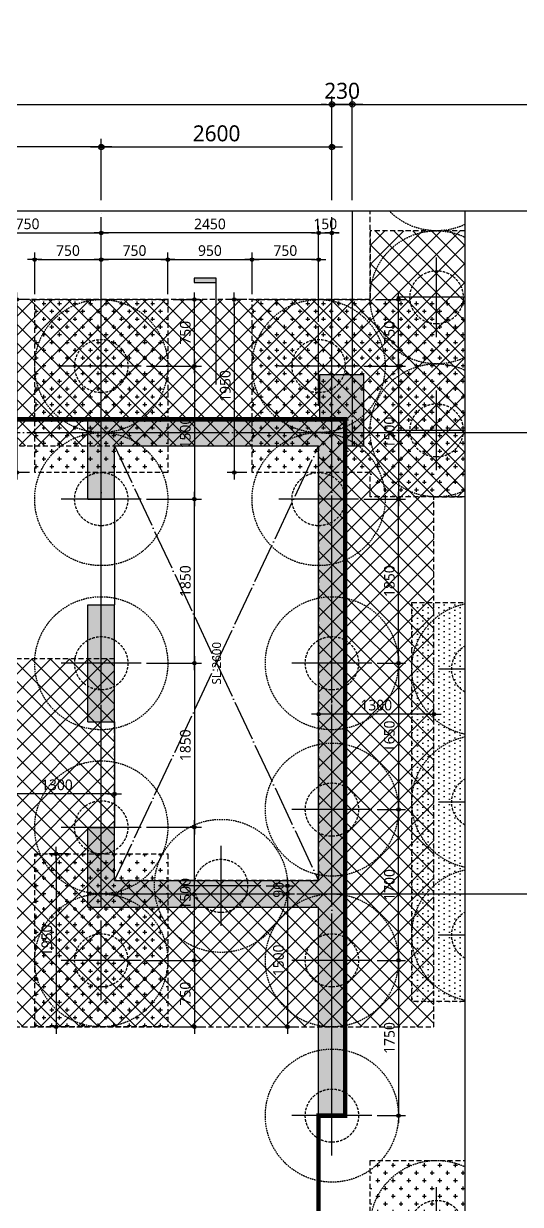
# Model space of a CAD drawing. Header units: millimetres. Extents: x 317501 to 814054, y -400799 to -14117.
# Drawn here: x 751704 to 757303, y -44543 to -31232 of the extents above; entities that cross this region are included whole.
import ezdxf
from ezdxf.enums import TextEntityAlignment as Align
from ezdxf.xclip import XClip

# ---------------------------------------------------------------- set-up
doc = ezdxf.new("R2010")
doc.units = ezdxf.units.MM
doc.header["$LTSCALE"] = 38
doc.header["$XCLIPFRAME"] = 0
for name, pattern in [('CEN', [62, 60, -1, 0, -1]), ('HID', [2.5, 2, -0.5]), ('XS-기초$0$CEN', [62, 60, -1, 0, -1]), ('XS-기초$0$DDOT', [14, 12, -1, 0, -1]), ('XS-기초$0$HID', [2.3, 1.5, -0.8])]:
    doc.linetypes.add(name, pattern=pattern)
doc.layers.get('Defpoints').update_dxf_attribs({"color": 145})
for name, color, linetype in [('CEN', 1, 'CEN'), ('CROSS', 15, 'Continuous'), ('DIM', 7, 'Continuous'), ('DOT', 3, 'Continuous'), ('SEC', 11, 'Continuous'), ('XS-기초$0$252', 252, 'Continuous'), ('XS-기초$0$CEN', 1, 'XS-기초$0$CEN'), ('XS-기초$0$EL7', 7, 'Continuous'), ('XS-기초$0$OPEN', 9, 'XS-기초$0$DDOT'), ('XS-기초$0$PILE', 3, 'XS-기초$0$HID'), ('XS-기초$0$WALL', 11, 'Continuous'), ('XS-기초$0$기초꺽임', 4, 'XS-기초$0$HID'), ('XS-기초$0$기초꺽임-HAT', 5, 'Continuous'), ('XS-기초$0$보강구간', 6, 'XS-기초$0$HID'), ('철근변경선', 1, 'HID')]:
    doc.layers.add(name, color=color, linetype=linetype)
doc.layers.add('DEFPOINT', color=144, linetype='Continuous', plot=False)
doc.layers.add('XS-기초$0$DEFPOINT', color=144, linetype='Continuous', plot=False)
doc.styles.add('XS-기초$0$맑은고딕', font='malgun.ttf')
doc.styles.add('맑은고딕', font='malgun.ttf')
doc.dimstyles.new('DIM_40', dxfattribs={"dimscale": 40, "dimtxt": 3, "dimasz": 1, "dimexe": 2, "dimexo": 1.5, "dimgap": 1, "dimtad": 1, "dimdec": 0, "dimzin": 0, "dimdsep": 46, "dimtxsty": '맑은고딕', "dimblk1": 'DIMDOT', "dimblk2": 'DIMDOT', "dimsah": 1, "dimcen": 0.09, "dimdle": 2, "dimclrd": 7, "dimclre": 7, "dimclrt": 6, "dimadec": 0, "dimazin": 0, "dimtfac": 1, "dimtdec": 0, "dimtix": 1, "dimtmove": 2, "dimatfit": 3, "dimldrblk": 'DIMDOT', "dimfxl": 0, "dimtolj": 1, "dimtzin": 0, "dimarcsym": 0})
doc.dimstyles.new('DIM_60', dxfattribs={"dimscale": 60, "dimtxt": 3, "dimasz": 1, "dimexe": 1.5, "dimexo": 2, "dimgap": 1, "dimtad": 1, "dimdec": 0, "dimzin": 0, "dimdsep": 46, "dimtxsty": '맑은고딕', "dimblk1": 'DIMDOT', "dimblk2": 'DIMDOT', "dimsah": 1, "dimcen": 0.09, "dimdle": 2, "dimclrd": 7, "dimclre": 7, "dimclrt": 3, "dimadec": 0, "dimazin": 0, "dimtfac": 1, "dimtdec": 0, "dimtix": 1, "dimtmove": 2, "dimatfit": 3, "dimldrblk": 'DIMDOT', "dimfxl": 0, "dimtolj": 1, "dimtzin": 0, "dimarcsym": 0})
pattern_1 = [(0, (844223.93, 311325), (87.5, 87.5), [43.75, -131.25]), (90, (844245.81, 311303.13), (-87.5, 87.5), [43.75, -131.25])]

# ---------------------------------------------------------------- blocks, each defined once
blk = doc.blocks.new('XS-기초$0$PILE-600')
at = {"layer": 'XS-기초$0$DEFPOINT', "color": 173, "linetype": 'XS-기초$0$HID', "ltscale": 0.3}
blk.add_circle((0, 0), 750, dxfattribs=at)
at = {"layer": 'XS-기초$0$PILE', "linetype": 'Continuous'}
for p, q in [((0, -450), (0, 450)), ((-450, 0), (450, 0))]:
    blk.add_line(p, q, dxfattribs=at)
at = {"layer": 'XS-기초$0$PILE', "ltscale": 0.5}
blk.add_circle((0, 0), 300, dxfattribs=at)
blk = doc.blocks.new('XS-기초$0$A$C762E058C')
at = {"layer": 'XS-기초$0$252'}
h = blk.add_hatch(color=256, dxfattribs=at)
h.dxf.hatch_style = 1
h.paths.add_polyline_path([(68150, -15900), (68150, -15100), (67650, -15100), (67650, -15900)])
h.paths.add_polyline_path([(60300, -15900), (60300, -15100), (59800, -15100), (59800, -15900)])
h.paths.add_polyline_path([(57590, -15900), (57340, -15900), (57340, -13415), (58140, -13415), (58140, -14615), (57590, -14615)])
h.paths.add_polyline_path([(58140, -12170), (58140, -10970), (57590, -10970), (57590, -8335), (58140, -8335), (58140, -6475), (57340, -6475), (57340, -12170)])
h.paths.add_polyline_path([(64580, -14615), (63780, -14615), (63780, -13415), (64580, -13415)])
h.paths.add_polyline_path([(68050, -13615), (67800, -13615), (67800, -12080), (68050, -12080)])
h.paths.add_polyline_path([(64580, -12170), (63780, -12170), (63780, -10970), (64580, -10970)])
h.paths.add_polyline_path([(70980, -12170), (70480, -12170), (70480, -10970), (71280, -10970), (71280, -15900), (70980, -15900), (70980, -14615), (70480, -14615), (70480, -13415), (70980, -13415)])
h.paths.add_polyline_path([(60310, -13615), (60560, -13615), (60560, -12080), (60310, -12080)])
h.paths.add_polyline_path([(50800, -12170), (50800, -10970), (50000, -10970), (50000, -12170)])
h.paths.add_polyline_path([(50800, -14615), (50800, -13415), (50000, -13415), (50000, -14615)])
h.paths.add_polyline_path([(46830, -13615), (47080, -13615), (47080, -12080), (46830, -12080)])
h.paths.add_polyline_path([(52175, -6475), (52175, -8335), (49225, -8335), (49225, -6475), (49925, -6475), (49925, -7635), (50700, -7635), (51475, -7635), (51475, -6475)])
h.paths.add_polyline_path([(63405, -6475), (63405, -7635), (64180, -7635), (64955, -7635), (64955, -6475), (65655, -6475), (65655, -8335), (62705, -8335), (62705, -6475)])
h.paths.add_polyline_path([(54570, -13615), (54320, -13615), (54320, -12080), (54570, -12080)])
h.paths.add_polyline_path([(62555, -4685), (62055, -4685), (62055, -2075), (61155, -2075), (61155, -2375), (61755, -2375), (61755, -4675), (56855, -4675), (56855, -2375), (57455, -2375), (57455, -2075), (56555, -2075), (56555, -4675), (54205, -4675), (54205, -4975), (61755, -4975), (61755, -5185), (62555, -5185)])
h.paths.add_polyline_path([(59965, -2075), (59965, -2375), (58645, -2375), (58645, -2075)], flags=17)
h.paths.add_polyline_path([(67650, -5185), (68450, -5185), (68450, -4685), (67650, -4685)])
h.paths.add_polyline_path([(80600, -5275), (80600, -4475), (80100, -4475), (80100, -5275)])
h.paths.add_polyline_path([(48285, -215), (48285, -340), (48285, -465), (51055, -465), (51055, -1885), (52105, -1885), (52105, -2375), (52405, -2375), (52405, -1585), (51355, -1585), (51355, -340), (51355, 905), (52405, 905), (52405, 1695), (52105, 1695), (52105, 1205), (51055, 1205), (51055, -215)])
h.paths.add_polyline_path([(48285, 7825), (48285, 7700), (48285, 7575), (51055, 7575), (51055, 6155), (52105, 6155), (52105, 5665), (52405, 5665), (52405, 6455), (51355, 6455), (51355, 7700), (51355, 8945), (52405, 8945), (52405, 9735), (52105, 9735), (52105, 9245), (51055, 9245), (51055, 7825)])
h.paths.add_polyline_path([(51405, 14290), (51405, 14540), (50775, 14540), (50775, 14290)])
h.paths.add_polyline_path([(52105, 13685), (52105, 14485), (52405, 14485), (52405, 13685)])
h.paths.add_polyline_path([(44765, 14270), (45065, 14270), (45065, 14670), (44765, 14670)])
h.paths.add_polyline_path([(45765, 14290), (45765, 14540), (47000, 14540), (47000, 14290)])
h.paths.add_polyline_path([(44765, 21250), (45065, 21250), (45065, 20850), (44765, 20850)])
h.paths.add_polyline_path([(45765, 21230), (45765, 20980), (47000, 20980), (47000, 21230)])
h.paths.add_polyline_path([(51405, 21230), (51405, 20980), (50775, 20980), (50775, 21230)])
h.paths.add_polyline_path([(52105, 21835), (52105, 21035), (52405, 21035), (52405, 21835)])
blk = doc.blocks.new('XS-기초')
at = {"layer": 'XS-기초$0$기초꺽임-HAT'}
h = blk.add_hatch(dxfattribs=at)
h.set_pattern_fill('ANSI37', color=256, scale=1200, style=0)
h.set_pattern_definition([(45, (0, 0), (-106.06602, 106.06602), []), (135, (0, 0), (-106.06602, -106.06602), [])])
h.paths.add_polyline_path([(181365, 199725), (181365, 204075), (180065, 204075), (180065, 193625), (175165, 193625), (175165, 195925), (177665, 195925), (177665, 204075), (176365, 204075), (176365, 202225), (175965, 202225), (175965, 200725), (176365, 200725), (176365, 197225), (173515, 197225), (173515, 192325), (179490, 192325), (179490, 191545), (182490, 191545), (182490, 193045), (181715, 193045), (181715, 197825), (181965, 197825), (181965, 199725)])
at = {"layer": 'XS-기초$0$CEN'}
for p, q in [((180215, 201625), (180215, 193115)), ((175015, 196225), (175015, 193325)), ((174865, 196075), (180365, 196075)), ((172515, 193475), (180365, 193475)), ((189230, 193245), (180065, 193245))]:
    blk.add_line(p, q, dxfattribs=at)
at = {"layer": 'XS-기초$0$EL7'}
for p, q in [((176955, 195925), (175765, 195925)), ((179465, 195925), (178275, 195925))]:
    blk.add_line(p, q, dxfattribs=at)
at = {"layer": 'XS-기초$0$OPEN'}
for p, q in [((175165, 195925), (180065, 193625)), ((180065, 195925), (175165, 193625))]:
    blk.add_line(p, q, dxfattribs=at)
at = {"layer": 'XS-기초$0$WALL'}
for p, q in [((174865, 196225), (174865, 193625)), ((174865, 196225), (175765, 196225)), ((175765, 196225), (175765, 195925)), ((176955, 196225), (178275, 196225)), ((176955, 196225), (176955, 195925)), ((178275, 196225), (178275, 195925)), ((179465, 196225), (180365, 196225)), ((179465, 196225), (179465, 195925)), ((180365, 196225), (180365, 193615)), ((175165, 195925), (175165, 193625)), ((175165, 195925), (175765, 195925)), ((176955, 195925), (178275, 195925)), ((179465, 195925), (180065, 195925)), ((180065, 195925), (180065, 193625)), ((172515, 193625), (172515, 193325)), ((172515, 193625), (174865, 193625)), ((175165, 193625), (180065, 193625)), ((180865, 193615), (180365, 193615)), ((180865, 193115), (180865, 193615)), ((172515, 193325), (180065, 193325)), ((180065, 193325), (180065, 193115)), ((180065, 193115), (180865, 193115))]:
    blk.add_line(p, q, dxfattribs=at)
at = {"layer": 'XS-기초$0$기초꺽임'}
blk.add_lwpolyline([(181365, 199725), (181365, 204075), (180065, 204075), (180065, 193625), (175165, 193625), (175165, 195925), (177665, 195925), (177665, 204075), (176365, 204075), (176365, 202225), (175965, 202225), (175965, 200725), (176365, 200725), (176365, 197225), (173515, 197225), (173515, 192325), (179490, 192325), (179490, 191545), (182490, 191545), (182490, 193045), (181715, 193045), (181715, 197825), (181965, 197825), (181965, 199725)], close=True, dxfattribs=at)
at = {"layer": 'XS-기초$0$보강구간', "color": 7}
for points in [[(175465, 195325), (173515, 195325), (173515, 196825), (175465, 196825)], [(181715, 195325), (179765, 195325), (179765, 196825), (181715, 196825)], [(172010, 188545), (166010, 188545), (166010, 193045), (172010, 193045)]]:
    blk.add_lwpolyline(points, close=True, dxfattribs=at)
blk.add_lwpolyline([(181715, 193045), (185490, 193045), (185490, 188545), (179490, 188545), (179490, 193045), (179765, 193045), (179765, 194375), (181715, 194375), (181715, 193045)], dxfattribs=at)
at = {"layer": 'XS-기초$0$보강구간'}
blk.add_lwpolyline([(178300, 189575), (173800, 189575), (173800, 192575), (178300, 192575)], close=True, dxfattribs=at)
at = {"layer": 'XS-기초$0$252'}
blk.add_blockref('XS-기초$0$A$C762E058C', (118310, 198300), dxfattribs=at)
at = {"layer": 'XS-기초$0$PILE'}
for p in [(174265, 196075), (175765, 196075), (177615, 196075), (179465, 196075), (180965, 196075), (175105, 194725), (179465, 193625), (180965, 193625), (172515, 193475), (174265, 193475), (175965, 193475), (177615, 193475), (171260, 192295), (180240, 192295), (181740, 192295), (183240, 192295), (174550, 191825), (176050, 191825), (177550, 191825)]:
    blk.add_blockref('XS-기초$0$PILE-600', p, dxfattribs=at)
at = {"layer": 'XS-기초$0$DEFPOINT', "color": 2, "style": 'XS-기초$0$맑은고딕'}
blk.add_text('SL-2600', height=100, dxfattribs=at).set_placement((177615, 194775), align=Align.MIDDLE_CENTER)
blk = doc.blocks.new('DIMDOT')
at = {"layer": 'DIM', "linetype": 'Continuous'}
blk.add_line((-2, 0), (2, 0), dxfattribs=at)
for radius in [0.5, 0.25]:
    blk.add_circle((0, 0), radius, dxfattribs=at)
blk = doc.blocks.new('*D94')
at = {"layer": 'Defpoints', "color": 0, "linetype": 'Continuous', "transparency": 16777216}
for p in [(755179, -32142), (747179, -33342), (755179, -33342)]:
    blk.add_point(p, dxfattribs=at)
at = {"layer": 'DIM', "color": 7, "linetype": 'Continuous', "lineweight": -2, "transparency": 16777216}
for p, q in [((747179, -33222), (747179, -32052)), ((755179, -33222), (755179, -32052)), ((747239, -32142), (755119, -32142))]:
    blk.add_line(p, q, dxfattribs=at)
at = {"layer": 'DIM', "color": 7, "linetype": 'Continuous', "lineweight": -2, "transparency": 16777216, "xscale": 60, "yscale": 60, "zscale": 60, "rotation": 180}
blk.add_blockref('DIMDOT', (747179, -32142), dxfattribs=at)
at = {"layer": 'DIM', "color": 7, "linetype": 'Continuous', "lineweight": -2, "transparency": 16777216, "xscale": 60, "yscale": 60, "zscale": 60}
blk.add_blockref('DIMDOT', (755179, -32142), dxfattribs=at)
at = {"layer": 'DIM', "color": 3, "linetype": 'Continuous', "transparency": 16777216, "insert": (751179, -31990), "char_height": 180, "attachment_point": 5, "style": '맑은고딕'}
blk.add_mtext('\\A1;8000', dxfattribs=at)
blk = doc.blocks.new('*D95')
at = {"layer": 'Defpoints', "color": 0, "linetype": 'Continuous', "transparency": 16777216}
for p in [(755179, -32622), (752579, -33342), (755179, -33342)]:
    blk.add_point(p, dxfattribs=at)
at = {"layer": 'DIM', "color": 7, "linetype": 'Continuous', "lineweight": -2, "transparency": 16777216}
for p, q in [((752579, -33222), (752579, -32532)), ((755179, -33222), (755179, -32532)), ((752639, -32622), (755119, -32622))]:
    blk.add_line(p, q, dxfattribs=at)
at = {"layer": 'DIM', "color": 7, "linetype": 'Continuous', "lineweight": -2, "transparency": 16777216, "xscale": 60, "yscale": 60, "zscale": 60, "rotation": 180}
blk.add_blockref('DIMDOT', (752579, -32622), dxfattribs=at)
at = {"layer": 'DIM', "color": 7, "linetype": 'Continuous', "lineweight": -2, "transparency": 16777216, "xscale": 60, "yscale": 60, "zscale": 60}
blk.add_blockref('DIMDOT', (755179, -32622), dxfattribs=at)
at = {"layer": 'DIM', "color": 3, "linetype": 'Continuous', "transparency": 16777216, "insert": (753879, -32470), "char_height": 180, "attachment_point": 5, "style": '맑은고딕'}
blk.add_mtext('\\A1;2600', dxfattribs=at)
blk = doc.blocks.new('*D96')
at = {"layer": 'Defpoints', "color": 0, "linetype": 'Continuous', "transparency": 16777216}
for p in [(750079, -32622), (750079, -33342), (752579, -33342)]:
    blk.add_point(p, dxfattribs=at)
at = {"layer": 'DIM', "color": 7, "linetype": 'Continuous', "lineweight": -2, "transparency": 16777216}
for p, q in [((750079, -33222), (750079, -32532)), ((752579, -33222), (752579, -32532)), ((752519, -32622), (750139, -32622))]:
    blk.add_line(p, q, dxfattribs=at)
at = {"layer": 'DIM', "color": 7, "linetype": 'Continuous', "lineweight": -2, "transparency": 16777216, "xscale": 60, "yscale": 60, "zscale": 60, "rotation": 180}
blk.add_blockref('DIMDOT', (750079, -32622), dxfattribs=at)
at = {"layer": 'DIM', "color": 7, "linetype": 'Continuous', "lineweight": -2, "transparency": 16777216, "xscale": 60, "yscale": 60, "zscale": 60}
blk.add_blockref('DIMDOT', (752579, -32622), dxfattribs=at)
at = {"layer": 'DIM', "color": 3, "linetype": 'Continuous', "transparency": 16777216, "insert": (751329, -32470), "char_height": 180, "attachment_point": 5, "style": '맑은고딕'}
blk.add_mtext('\\A1;2500', dxfattribs=at)
blk = doc.blocks.new('단면기호')
at = {"layer": 'SEC'}
blk.add_hatch(color=2, dxfattribs=at).paths.add_polyline_path([(-0.83, 0), (0, 0), (0, 4.17), (-0.83, 4.17)])
at = {"layer": 'SEC', "color": 2}
blk.add_line((-0.83, 0), (0, 0), dxfattribs=at)
blk.add_lwpolyline([(-20, 0), (0, 0), (0, 4.17), (-0.83, 4.17), (-0.83, 0)], dxfattribs=at)
blk = doc.blocks.new('*D357')
at = {"layer": 'Defpoints', "color": 0, "linetype": 'Continuous', "transparency": 16777216}
for p in [(752579, -33592), (750829, -34092), (752579, -34342)]:
    blk.add_point(p, dxfattribs=at)
at = {"layer": 'DIM', "color": 7, "linetype": 'Continuous', "lineweight": -2, "transparency": 16777216}
for p, q in [((750829, -34032), (750829, -33512)), ((752579, -34282), (752579, -33512)), ((750869, -33592), (752539, -33592))]:
    blk.add_line(p, q, dxfattribs=at)
at = {"layer": 'DIM', "color": 7, "linetype": 'Continuous', "lineweight": -2, "transparency": 16777216, "xscale": 40, "yscale": 40, "zscale": 40, "rotation": 180}
blk.add_blockref('DIMDOT', (750829, -33592), dxfattribs=at)
at = {"layer": 'DIM', "color": 7, "linetype": 'Continuous', "lineweight": -2, "transparency": 16777216, "xscale": 40, "yscale": 40, "zscale": 40}
blk.add_blockref('DIMDOT', (752579, -33592), dxfattribs=at)
at = {"layer": 'DIM', "color": 6, "linetype": 'Continuous', "transparency": 16777216, "insert": (751704, -33490), "char_height": 120, "attachment_point": 5, "style": '맑은고딕'}
blk.add_mtext('\\A1;1750', dxfattribs=at)
blk = doc.blocks.new('*D358')
at = {"layer": 'Defpoints', "color": 0, "linetype": 'Continuous', "transparency": 16777216}
for p in [(752579, -33592), (752579, -34342), (755029, -34642)]:
    blk.add_point(p, dxfattribs=at)
at = {"layer": 'DIM', "color": 7, "linetype": 'Continuous', "lineweight": -2, "transparency": 16777216}
for p, q in [((752579, -34282), (752579, -33512)), ((755029, -34582), (755029, -33512)), ((754989, -33592), (752619, -33592))]:
    blk.add_line(p, q, dxfattribs=at)
at = {"layer": 'DIM', "color": 7, "linetype": 'Continuous', "lineweight": -2, "transparency": 16777216, "xscale": 40, "yscale": 40, "zscale": 40, "rotation": 180}
blk.add_blockref('DIMDOT', (752579, -33592), dxfattribs=at)
at = {"layer": 'DIM', "color": 7, "linetype": 'Continuous', "lineweight": -2, "transparency": 16777216, "xscale": 40, "yscale": 40, "zscale": 40}
blk.add_blockref('DIMDOT', (755029, -33592), dxfattribs=at)
at = {"layer": 'DIM', "color": 6, "linetype": 'Continuous', "transparency": 16777216, "insert": (753804, -33491), "char_height": 120, "attachment_point": 5, "style": '맑은고딕'}
blk.add_mtext('\\A1;2450', dxfattribs=at)
blk = doc.blocks.new('*D359')
at = {"layer": 'Defpoints', "color": 0, "linetype": 'Continuous', "transparency": 16777216}
for p in [(755179, -33592), (755179, -34342), (755029, -34642)]:
    blk.add_point(p, dxfattribs=at)
at = {"layer": 'DIM', "color": 7, "linetype": 'Continuous', "lineweight": -2, "transparency": 16777216}
for p, q in [((755029, -34582), (755029, -33512)), ((755179, -34282), (755179, -33512)), ((754989, -33592), (754949, -33592)), ((755029, -33592), (755179, -33592)), ((755219, -33592), (755259, -33592))]:
    blk.add_line(p, q, dxfattribs=at)
at = {"layer": 'DIM', "color": 7, "linetype": 'Continuous', "lineweight": -2, "transparency": 16777216, "xscale": 40, "yscale": 40, "zscale": 40}
blk.add_blockref('DIMDOT', (755029, -33592), dxfattribs=at)
at = {"layer": 'DIM', "color": 7, "linetype": 'Continuous', "lineweight": -2, "transparency": 16777216, "xscale": 40, "yscale": 40, "zscale": 40, "rotation": 180}
blk.add_blockref('DIMDOT', (755179, -33592), dxfattribs=at)
at = {"layer": 'DIM', "color": 6, "linetype": 'Continuous', "transparency": 16777216, "insert": (755104, -33490), "char_height": 120, "attachment_point": 5, "style": '맑은고딕'}
blk.add_mtext('\\A1;150', dxfattribs=at)
blk = doc.blocks.new('*D360')
at = {"layer": 'Defpoints', "color": 0, "linetype": 'Continuous', "transparency": 16777216}
for p in [(752579, -33892), (752579, -34342), (753329, -34342)]:
    blk.add_point(p, dxfattribs=at)
at = {"layer": 'DIM', "color": 7, "linetype": 'Continuous', "lineweight": -2, "transparency": 16777216}
for p, q in [((752579, -34282), (752579, -33812)), ((753289, -33892), (752619, -33892)), ((753329, -34282), (753329, -33812))]:
    blk.add_line(p, q, dxfattribs=at)
at = {"layer": 'DIM', "color": 7, "linetype": 'Continuous', "lineweight": -2, "transparency": 16777216, "xscale": 40, "yscale": 40, "zscale": 40, "rotation": 180}
blk.add_blockref('DIMDOT', (752579, -33892), dxfattribs=at)
at = {"layer": 'DIM', "color": 7, "linetype": 'Continuous', "lineweight": -2, "transparency": 16777216, "xscale": 40, "yscale": 40, "zscale": 40}
blk.add_blockref('DIMDOT', (753329, -33892), dxfattribs=at)
at = {"layer": 'DIM', "color": 6, "linetype": 'Continuous', "transparency": 16777216, "insert": (752954, -33791), "char_height": 120, "attachment_point": 5, "style": '맑은고딕'}
blk.add_mtext('\\A1;750', dxfattribs=at)
blk = doc.blocks.new('*D361')
at = {"layer": 'Defpoints', "color": 0, "linetype": 'Continuous', "transparency": 16777216}
for p in [(752579, -33892), (751829, -34342), (752579, -34342)]:
    blk.add_point(p, dxfattribs=at)
at = {"layer": 'DIM', "color": 7, "linetype": 'Continuous', "lineweight": -2, "transparency": 16777216}
for p, q in [((751829, -34282), (751829, -33812)), ((751869, -33892), (752539, -33892)), ((752579, -34282), (752579, -33812))]:
    blk.add_line(p, q, dxfattribs=at)
at = {"layer": 'DIM', "color": 7, "linetype": 'Continuous', "lineweight": -2, "transparency": 16777216, "xscale": 40, "yscale": 40, "zscale": 40, "rotation": 180}
blk.add_blockref('DIMDOT', (751829, -33892), dxfattribs=at)
at = {"layer": 'DIM', "color": 7, "linetype": 'Continuous', "lineweight": -2, "transparency": 16777216, "xscale": 40, "yscale": 40, "zscale": 40}
blk.add_blockref('DIMDOT', (752579, -33892), dxfattribs=at)
at = {"layer": 'DIM', "color": 6, "linetype": 'Continuous', "transparency": 16777216, "insert": (752204, -33791), "char_height": 120, "attachment_point": 5, "style": '맑은고딕'}
blk.add_mtext('\\A1;750', dxfattribs=at)
blk = doc.blocks.new('*D362')
at = {"layer": 'Defpoints', "color": 0, "linetype": 'Continuous', "transparency": 16777216}
for p in [(754279, -33892), (753329, -34342), (754279, -34342)]:
    blk.add_point(p, dxfattribs=at)
at = {"layer": 'DIM', "color": 7, "linetype": 'Continuous', "lineweight": -2, "transparency": 16777216}
for p, q in [((753329, -34282), (753329, -33812)), ((753369, -33892), (754239, -33892)), ((754279, -34282), (754279, -33812))]:
    blk.add_line(p, q, dxfattribs=at)
at = {"layer": 'DIM', "color": 7, "linetype": 'Continuous', "lineweight": -2, "transparency": 16777216, "xscale": 40, "yscale": 40, "zscale": 40, "rotation": 180}
blk.add_blockref('DIMDOT', (753329, -33892), dxfattribs=at)
at = {"layer": 'DIM', "color": 7, "linetype": 'Continuous', "lineweight": -2, "transparency": 16777216, "xscale": 40, "yscale": 40, "zscale": 40}
blk.add_blockref('DIMDOT', (754279, -33892), dxfattribs=at)
at = {"layer": 'DIM', "color": 6, "linetype": 'Continuous', "transparency": 16777216, "insert": (753804, -33791), "char_height": 120, "attachment_point": 5, "style": '맑은고딕'}
blk.add_mtext('\\A1;950', dxfattribs=at)
blk = doc.blocks.new('*D363')
at = {"layer": 'Defpoints', "color": 0, "linetype": 'Continuous', "transparency": 16777216}
for p in [(754279, -33892), (754279, -34342), (755029, -34654)]:
    blk.add_point(p, dxfattribs=at)
at = {"layer": 'DIM', "color": 7, "linetype": 'Continuous', "lineweight": -2, "transparency": 16777216}
for p, q in [((754279, -34282), (754279, -33812)), ((754989, -33892), (754319, -33892)), ((755029, -34594), (755029, -33812))]:
    blk.add_line(p, q, dxfattribs=at)
at = {"layer": 'DIM', "color": 7, "linetype": 'Continuous', "lineweight": -2, "transparency": 16777216, "xscale": 40, "yscale": 40, "zscale": 40, "rotation": 180}
blk.add_blockref('DIMDOT', (754279, -33892), dxfattribs=at)
at = {"layer": 'DIM', "color": 7, "linetype": 'Continuous', "lineweight": -2, "transparency": 16777216, "xscale": 40, "yscale": 40, "zscale": 40}
blk.add_blockref('DIMDOT', (755029, -33892), dxfattribs=at)
at = {"layer": 'DIM', "color": 6, "linetype": 'Continuous', "transparency": 16777216, "insert": (754654, -33791), "char_height": 120, "attachment_point": 5, "style": '맑은고딕'}
blk.add_mtext('\\A1;750', dxfattribs=at)
blk = doc.blocks.new('*D394')
at = {"layer": 'Defpoints', "color": 0, "linetype": 'Continuous', "transparency": 16777216}
for p in [(754379, -40952), (754679, -40952), (754379, -41042)]:
    blk.add_point(p, dxfattribs=at)
at = {"layer": 'DIM', "color": 7, "linetype": 'Continuous', "lineweight": -2, "transparency": 16777216}
for p, q in [((754439, -40952), (754759, -40952)), ((754679, -40912), (754679, -40872)), ((754679, -41042), (754679, -40952)), ((754439, -41042), (754759, -41042)), ((754679, -41082), (754679, -41122))]:
    blk.add_line(p, q, dxfattribs=at)
at = {"layer": 'DIM', "color": 7, "linetype": 'Continuous', "lineweight": -2, "transparency": 16777216, "xscale": 40, "yscale": 40, "zscale": 40}
for p, rotation in [((754679, -40952), 270), ((754679, -41042), 90)]:
    blk.add_blockref('DIMDOT', p, dxfattribs=dict(at, rotation=rotation))
at = {"layer": 'DIM', "color": 6, "linetype": 'Continuous', "transparency": 16777216, "insert": (754577, -40997), "char_height": 120, "attachment_point": 5, "rotation": 90, "style": '맑은고딕'}
blk.add_mtext('\\A1;90', dxfattribs=at)
blk = doc.blocks.new('*D395')
at = {"layer": 'Defpoints', "color": 0, "linetype": 'Continuous', "transparency": 16777216}
for p in [(753029, -40292), (753629, -40292), (753029, -41792)]:
    blk.add_point(p, dxfattribs=at)
at = {"layer": 'DIM', "color": 7, "linetype": 'Continuous', "lineweight": -2, "transparency": 16777216}
for p, q in [((753089, -40292), (753709, -40292)), ((753629, -41752), (753629, -40332)), ((753089, -41792), (753709, -41792))]:
    blk.add_line(p, q, dxfattribs=at)
at = {"layer": 'DIM', "color": 7, "linetype": 'Continuous', "lineweight": -2, "transparency": 16777216, "xscale": 40, "yscale": 40, "zscale": 40}
for p, rotation in [((753629, -40292), 90), ((753629, -41792), 270)]:
    blk.add_blockref('DIMDOT', p, dxfattribs=dict(at, rotation=rotation))
at = {"layer": 'DIM', "color": 6, "linetype": 'Continuous', "transparency": 16777216, "insert": (753527, -41042), "char_height": 120, "attachment_point": 5, "rotation": 90, "style": '맑은고딕'}
blk.add_mtext('\\A1;1500', dxfattribs=at)
blk = doc.blocks.new('*D396')
at = {"layer": 'Defpoints', "color": 0, "linetype": 'Continuous', "transparency": 16777216}
for p in [(754379, -41042), (754379, -42542), (754679, -42542)]:
    blk.add_point(p, dxfattribs=at)
at = {"layer": 'DIM', "color": 7, "linetype": 'Continuous', "lineweight": -2, "transparency": 16777216}
for p, q in [((754439, -41042), (754759, -41042)), ((754679, -41082), (754679, -42502)), ((754439, -42542), (754759, -42542))]:
    blk.add_line(p, q, dxfattribs=at)
at = {"layer": 'DIM', "color": 7, "linetype": 'Continuous', "lineweight": -2, "transparency": 16777216, "xscale": 40, "yscale": 40, "zscale": 40}
for p, rotation in [((754679, -41042), 90), ((754679, -42542), 270)]:
    blk.add_blockref('DIMDOT', p, dxfattribs=dict(at, rotation=rotation))
at = {"layer": 'DIM', "color": 6, "linetype": 'Continuous', "transparency": 16777216, "insert": (754577, -41792), "char_height": 120, "attachment_point": 5, "rotation": 90, "style": '맑은고딕'}
blk.add_mtext('\\A1;1500', dxfattribs=at)
blk = doc.blocks.new('*D397')
at = {"layer": 'Defpoints', "color": 0, "linetype": 'Continuous', "transparency": 16777216}
for p in [(753029, -38442), (753029, -40292), (753629, -40292)]:
    blk.add_point(p, dxfattribs=at)
at = {"layer": 'DIM', "color": 7, "linetype": 'Continuous', "lineweight": -2, "transparency": 16777216}
for p, q in [((753089, -38442), (753709, -38442)), ((753629, -38482), (753629, -40252)), ((753089, -40292), (753709, -40292))]:
    blk.add_line(p, q, dxfattribs=at)
at = {"layer": 'DIM', "color": 7, "linetype": 'Continuous', "lineweight": -2, "transparency": 16777216, "xscale": 40, "yscale": 40, "zscale": 40}
for p, rotation in [((753629, -38442), 90), ((753629, -40292), 270)]:
    blk.add_blockref('DIMDOT', p, dxfattribs=dict(at, rotation=rotation))
at = {"layer": 'DIM', "color": 6, "linetype": 'Continuous', "transparency": 16777216, "insert": (753527, -39367), "char_height": 120, "attachment_point": 5, "rotation": 90, "style": '맑은고딕'}
blk.add_mtext('\\A1;1850', dxfattribs=at)
blk = doc.blocks.new('*D398')
at = {"layer": 'Defpoints', "color": 0, "linetype": 'Continuous', "transparency": 16777216}
for p in [(753029, -36592), (753629, -36592), (753029, -38442)]:
    blk.add_point(p, dxfattribs=at)
at = {"layer": 'DIM', "color": 7, "linetype": 'Continuous', "lineweight": -2, "transparency": 16777216}
for p, q in [((753089, -36592), (753709, -36592)), ((753629, -38402), (753629, -36632)), ((753089, -38442), (753709, -38442))]:
    blk.add_line(p, q, dxfattribs=at)
at = {"layer": 'DIM', "color": 7, "linetype": 'Continuous', "lineweight": -2, "transparency": 16777216, "xscale": 40, "yscale": 40, "zscale": 40}
for p, rotation in [((753629, -36592), 90), ((753629, -38442), 270)]:
    blk.add_blockref('DIMDOT', p, dxfattribs=dict(at, rotation=rotation))
at = {"layer": 'DIM', "color": 6, "linetype": 'Continuous', "transparency": 16777216, "insert": (753527, -37517), "char_height": 120, "attachment_point": 5, "rotation": 90, "style": '맑은고딕'}
blk.add_mtext('\\A1;1850', dxfattribs=at)
blk = doc.blocks.new('*D399')
at = {"layer": 'Defpoints', "color": 0, "linetype": 'Continuous', "transparency": 16777216}
for p in [(753029, -35092), (753029, -36592), (753629, -36592)]:
    blk.add_point(p, dxfattribs=at)
at = {"layer": 'DIM', "color": 7, "linetype": 'Continuous', "lineweight": -2, "transparency": 16777216}
for p, q in [((753089, -35092), (753709, -35092)), ((753629, -35132), (753629, -36552)), ((753089, -36592), (753709, -36592))]:
    blk.add_line(p, q, dxfattribs=at)
at = {"layer": 'DIM', "color": 7, "linetype": 'Continuous', "lineweight": -2, "transparency": 16777216, "xscale": 40, "yscale": 40, "zscale": 40}
for p, rotation in [((753629, -35092), 90), ((753629, -36592), 270)]:
    blk.add_blockref('DIMDOT', p, dxfattribs=dict(at, rotation=rotation))
at = {"layer": 'DIM', "color": 6, "linetype": 'Continuous', "transparency": 16777216, "insert": (753527, -35842), "char_height": 120, "attachment_point": 5, "rotation": 90, "style": '맑은고딕'}
blk.add_mtext('\\A1;1500', dxfattribs=at)
blk = doc.blocks.new('*D400')
at = {"layer": 'Defpoints', "color": 0, "linetype": 'Continuous', "transparency": 16777216}
for p in [(753329, -34342), (753629, -34342), (753029, -35092)]:
    blk.add_point(p, dxfattribs=at)
at = {"layer": 'DIM', "color": 7, "linetype": 'Continuous', "lineweight": -2, "transparency": 16777216}
for p, q in [((753389, -34342), (753709, -34342)), ((753629, -35052), (753629, -34382)), ((753089, -35092), (753709, -35092))]:
    blk.add_line(p, q, dxfattribs=at)
at = {"layer": 'DIM', "color": 7, "linetype": 'Continuous', "lineweight": -2, "transparency": 16777216, "xscale": 40, "yscale": 40, "zscale": 40}
for p, rotation in [((753629, -34342), 90), ((753629, -35092), 270)]:
    blk.add_blockref('DIMDOT', p, dxfattribs=dict(at, rotation=rotation))
at = {"layer": 'DIM', "color": 6, "linetype": 'Continuous', "transparency": 16777216, "insert": (753527, -34717), "char_height": 120, "attachment_point": 5, "rotation": 90, "style": '맑은고딕'}
blk.add_mtext('\\A1;750', dxfattribs=at)
blk = doc.blocks.new('*D401')
at = {"layer": 'Defpoints', "color": 0, "linetype": 'Continuous', "transparency": 16777216}
for p in [(753029, -41792), (753329, -42542), (753629, -42542)]:
    blk.add_point(p, dxfattribs=at)
at = {"layer": 'DIM', "color": 7, "linetype": 'Continuous', "lineweight": -2, "transparency": 16777216}
for p, q in [((753089, -41792), (753709, -41792)), ((753629, -41832), (753629, -42502)), ((753389, -42542), (753709, -42542))]:
    blk.add_line(p, q, dxfattribs=at)
at = {"layer": 'DIM', "color": 7, "linetype": 'Continuous', "lineweight": -2, "transparency": 16777216, "xscale": 40, "yscale": 40, "zscale": 40}
for p, rotation in [((753629, -41792), 90), ((753629, -42542), 270)]:
    blk.add_blockref('DIMDOT', p, dxfattribs=dict(at, rotation=rotation))
at = {"layer": 'DIM', "color": 6, "linetype": 'Continuous', "transparency": 16777216, "insert": (753527, -42167), "char_height": 120, "attachment_point": 5, "rotation": 90, "style": '맑은고딕'}
blk.add_mtext('\\A1;750', dxfattribs=at)
blk = doc.blocks.new('*D402')
at = {"layer": 'Defpoints', "color": 0, "linetype": 'Continuous', "transparency": 16777216}
for p in [(751829, -34342), (751629, -36292), (751829, -36292)]:
    blk.add_point(p, dxfattribs=at)
at = {"layer": 'DIM', "color": 7, "linetype": 'Continuous', "lineweight": -2, "transparency": 16777216}
for p, q in [((751769, -34342), (751549, -34342)), ((751629, -34382), (751629, -36252)), ((751769, -36292), (751549, -36292))]:
    blk.add_line(p, q, dxfattribs=at)
at = {"layer": 'DIM', "color": 7, "linetype": 'Continuous', "lineweight": -2, "transparency": 16777216, "xscale": 40, "yscale": 40, "zscale": 40}
for p, rotation in [((751629, -34342), 90), ((751629, -36292), 270)]:
    blk.add_blockref('DIMDOT', p, dxfattribs=dict(at, rotation=rotation))
at = {"layer": 'DIM', "color": 6, "linetype": 'Continuous', "transparency": 16777216, "insert": (751527, -35317), "char_height": 120, "attachment_point": 5, "rotation": 90, "style": '맑은고딕'}
blk.add_mtext('\\A1;1950', dxfattribs=at)
blk = doc.blocks.new('*D403')
at = {"layer": 'Defpoints', "color": 0, "linetype": 'Continuous', "transparency": 16777216}
for p in [(752269, -40592), (752069, -42542), (752269, -42542)]:
    blk.add_point(p, dxfattribs=at)
at = {"layer": 'DIM', "color": 7, "linetype": 'Continuous', "lineweight": -2, "transparency": 16777216}
for p, q in [((752209, -40592), (751989, -40592)), ((752069, -40632), (752069, -42502)), ((752209, -42542), (751989, -42542))]:
    blk.add_line(p, q, dxfattribs=at)
at = {"layer": 'DIM', "color": 7, "linetype": 'Continuous', "lineweight": -2, "transparency": 16777216, "xscale": 40, "yscale": 40, "zscale": 40}
for p, rotation in [((752069, -40592), 90), ((752069, -42542), 270)]:
    blk.add_blockref('DIMDOT', p, dxfattribs=dict(at, rotation=rotation))
at = {"layer": 'DIM', "color": 6, "linetype": 'Continuous', "transparency": 16777216, "insert": (751966, -41567), "char_height": 120, "attachment_point": 5, "rotation": 90, "style": '맑은고딕'}
blk.add_mtext('\\A1;1950', dxfattribs=at)
blk = doc.blocks.new('*D404')
at = {"layer": 'Defpoints', "color": 0, "linetype": 'Continuous', "transparency": 16777216}
for p in [(751429, -39916), (751429, -40066), (752729, -40066)]:
    blk.add_point(p, dxfattribs=at)
at = {"layer": 'DIM', "color": 7, "linetype": 'Continuous', "lineweight": -2, "transparency": 16777216}
for p, q in [((751429, -40006), (751429, -39836)), ((752689, -39916), (751469, -39916)), ((752729, -40006), (752729, -39836))]:
    blk.add_line(p, q, dxfattribs=at)
at = {"layer": 'DIM', "color": 7, "linetype": 'Continuous', "lineweight": -2, "transparency": 16777216, "xscale": 40, "yscale": 40, "zscale": 40, "rotation": 180}
blk.add_blockref('DIMDOT', (751429, -39916), dxfattribs=at)
at = {"layer": 'DIM', "color": 7, "linetype": 'Continuous', "lineweight": -2, "transparency": 16777216, "xscale": 40, "yscale": 40, "zscale": 40}
blk.add_blockref('DIMDOT', (752729, -39916), dxfattribs=at)
at = {"layer": 'DIM', "color": 6, "linetype": 'Continuous', "transparency": 16777216, "insert": (752079, -39814), "char_height": 120, "attachment_point": 5, "style": '맑은고딕'}
blk.add_mtext('\\A1;1300', dxfattribs=at)
blk = doc.blocks.new('*D406')
at = {"layer": 'Defpoints', "color": 0, "linetype": 'Continuous', "transparency": 16777216}
for p in [(755029, -39017), (755029, -39167), (756329, -39167)]:
    blk.add_point(p, dxfattribs=at)
at = {"layer": 'DIM', "color": 7, "linetype": 'Continuous', "lineweight": -2, "transparency": 16777216}
for p, q in [((755029, -39107), (755029, -38937)), ((756329, -39107), (756329, -38937)), ((756289, -39017), (755069, -39017))]:
    blk.add_line(p, q, dxfattribs=at)
at = {"layer": 'DIM', "color": 7, "linetype": 'Continuous', "lineweight": -2, "transparency": 16777216, "xscale": 40, "yscale": 40, "zscale": 40, "rotation": 180}
blk.add_blockref('DIMDOT', (755029, -39017), dxfattribs=at)
at = {"layer": 'DIM', "color": 7, "linetype": 'Continuous', "lineweight": -2, "transparency": 16777216, "xscale": 40, "yscale": 40, "zscale": 40}
blk.add_blockref('DIMDOT', (756329, -39017), dxfattribs=at)
at = {"layer": 'DIM', "color": 6, "linetype": 'Continuous', "transparency": 16777216, "insert": (755679, -38915), "char_height": 120, "attachment_point": 5, "style": '맑은고딕'}
blk.add_mtext('\\A1;1300', dxfattribs=at)
blk = doc.blocks.new('*D410')
at = {"layer": 'Defpoints', "color": 0, "linetype": 'Continuous', "transparency": 16777216}
for p in [(755629, -41792), (755629, -43542), (755929, -43542)]:
    blk.add_point(p, dxfattribs=at)
at = {"layer": 'DIM', "color": 7, "linetype": 'Continuous', "lineweight": -2, "transparency": 16777216}
for p, q in [((755689, -41792), (756009, -41792)), ((755929, -41832), (755929, -43502)), ((755689, -43542), (756009, -43542))]:
    blk.add_line(p, q, dxfattribs=at)
at = {"layer": 'DIM', "color": 7, "linetype": 'Continuous', "lineweight": -2, "transparency": 16777216, "xscale": 40, "yscale": 40, "zscale": 40}
for p, rotation in [((755929, -41792), 90), ((755929, -43542), 270)]:
    blk.add_blockref('DIMDOT', p, dxfattribs=dict(at, rotation=rotation))
at = {"layer": 'DIM', "color": 6, "linetype": 'Continuous', "transparency": 16777216, "insert": (755827, -42667), "char_height": 120, "attachment_point": 5, "rotation": 90, "style": '맑은고딕'}
blk.add_mtext('\\A1;1750', dxfattribs=at)
blk = doc.blocks.new('*D411')
at = {"layer": 'Defpoints', "color": 0, "linetype": 'Continuous', "transparency": 16777216}
for p in [(755629, -40092), (755929, -40092), (755629, -41792)]:
    blk.add_point(p, dxfattribs=at)
at = {"layer": 'DIM', "color": 7, "linetype": 'Continuous', "lineweight": -2, "transparency": 16777216}
for p, q in [((755689, -40092), (756009, -40092)), ((755929, -41752), (755929, -40132)), ((755689, -41792), (756009, -41792))]:
    blk.add_line(p, q, dxfattribs=at)
at = {"layer": 'DIM', "color": 7, "linetype": 'Continuous', "lineweight": -2, "transparency": 16777216, "xscale": 40, "yscale": 40, "zscale": 40}
for p, rotation in [((755929, -40092), 90), ((755929, -41792), 270)]:
    blk.add_blockref('DIMDOT', p, dxfattribs=dict(at, rotation=rotation))
at = {"layer": 'DIM', "color": 6, "linetype": 'Continuous', "transparency": 16777216, "insert": (755827, -40942), "char_height": 120, "attachment_point": 5, "rotation": 90, "style": '맑은고딕'}
blk.add_mtext('\\A1;1700', dxfattribs=at)
blk = doc.blocks.new('*D412')
at = {"layer": 'Defpoints', "color": 0, "linetype": 'Continuous', "transparency": 16777216}
for p in [(755629, -38442), (755629, -40092), (755929, -40092)]:
    blk.add_point(p, dxfattribs=at)
at = {"layer": 'DIM', "color": 7, "linetype": 'Continuous', "lineweight": -2, "transparency": 16777216}
for p, q in [((755689, -38442), (756009, -38442)), ((755929, -38482), (755929, -40052)), ((755689, -40092), (756009, -40092))]:
    blk.add_line(p, q, dxfattribs=at)
at = {"layer": 'DIM', "color": 7, "linetype": 'Continuous', "lineweight": -2, "transparency": 16777216, "xscale": 40, "yscale": 40, "zscale": 40}
for p, rotation in [((755929, -38442), 90), ((755929, -40092), 270)]:
    blk.add_blockref('DIMDOT', p, dxfattribs=dict(at, rotation=rotation))
at = {"layer": 'DIM', "color": 6, "linetype": 'Continuous', "transparency": 16777216, "insert": (755827, -39267), "char_height": 120, "attachment_point": 5, "rotation": 90, "style": '맑은고딕'}
blk.add_mtext('\\A1;1650', dxfattribs=at)
blk = doc.blocks.new('*D413')
at = {"layer": 'Defpoints', "color": 0, "linetype": 'Continuous', "transparency": 16777216}
for p in [(755479, -36592), (755929, -36592), (755629, -38442)]:
    blk.add_point(p, dxfattribs=at)
at = {"layer": 'DIM', "color": 7, "linetype": 'Continuous', "lineweight": -2, "transparency": 16777216}
for p, q in [((755539, -36592), (756009, -36592)), ((755929, -38402), (755929, -36632)), ((755689, -38442), (756009, -38442))]:
    blk.add_line(p, q, dxfattribs=at)
at = {"layer": 'DIM', "color": 7, "linetype": 'Continuous', "lineweight": -2, "transparency": 16777216, "xscale": 40, "yscale": 40, "zscale": 40}
for p, rotation in [((755929, -36592), 90), ((755929, -38442), 270)]:
    blk.add_blockref('DIMDOT', p, dxfattribs=dict(at, rotation=rotation))
at = {"layer": 'DIM', "color": 6, "linetype": 'Continuous', "transparency": 16777216, "insert": (755827, -37517), "char_height": 120, "attachment_point": 5, "rotation": 90, "style": '맑은고딕'}
blk.add_mtext('\\A1;1850', dxfattribs=at)
blk = doc.blocks.new('*D414')
at = {"layer": 'Defpoints', "color": 0, "linetype": 'Continuous', "transparency": 16777216}
for p in [(755479, -35092), (755479, -36592), (755929, -36592)]:
    blk.add_point(p, dxfattribs=at)
at = {"layer": 'DIM', "color": 7, "linetype": 'Continuous', "lineweight": -2, "transparency": 16777216}
for p, q in [((755539, -35092), (756009, -35092)), ((755929, -35132), (755929, -36552)), ((755539, -36592), (756009, -36592))]:
    blk.add_line(p, q, dxfattribs=at)
at = {"layer": 'DIM', "color": 7, "linetype": 'Continuous', "lineweight": -2, "transparency": 16777216, "xscale": 40, "yscale": 40, "zscale": 40}
for p, rotation in [((755929, -35092), 90), ((755929, -36592), 270)]:
    blk.add_blockref('DIMDOT', p, dxfattribs=dict(at, rotation=rotation))
at = {"layer": 'DIM', "color": 6, "linetype": 'Continuous', "transparency": 16777216, "insert": (755827, -35842), "char_height": 120, "attachment_point": 5, "rotation": 90, "style": '맑은고딕'}
blk.add_mtext('\\A1;1500', dxfattribs=at)
blk = doc.blocks.new('*D415')
at = {"layer": 'Defpoints', "color": 0, "linetype": 'Continuous', "transparency": 16777216}
for p in [(755609, -34342), (755929, -34342), (755479, -35092)]:
    blk.add_point(p, dxfattribs=at)
at = {"layer": 'DIM', "color": 7, "linetype": 'Continuous', "lineweight": -2, "transparency": 16777216}
for p, q in [((755669, -34342), (756009, -34342)), ((755929, -35052), (755929, -34382)), ((755539, -35092), (756009, -35092))]:
    blk.add_line(p, q, dxfattribs=at)
at = {"layer": 'DIM', "color": 7, "linetype": 'Continuous', "lineweight": -2, "transparency": 16777216, "xscale": 40, "yscale": 40, "zscale": 40}
for p, rotation in [((755929, -34342), 90), ((755929, -35092), 270)]:
    blk.add_blockref('DIMDOT', p, dxfattribs=dict(at, rotation=rotation))
at = {"layer": 'DIM', "color": 6, "linetype": 'Continuous', "transparency": 16777216, "insert": (755827, -34717), "char_height": 120, "attachment_point": 5, "rotation": 90, "style": '맑은고딕'}
blk.add_mtext('\\A1;750', dxfattribs=at)
blk = doc.blocks.new('*D416')
at = {"layer": 'Defpoints', "color": 0, "linetype": 'Continuous', "transparency": 16777216}
for p in [(754279, -34342), (754079, -36292), (754279, -36292)]:
    blk.add_point(p, dxfattribs=at)
at = {"layer": 'DIM', "color": 7, "linetype": 'Continuous', "lineweight": -2, "transparency": 16777216}
for p, q in [((754219, -34342), (753999, -34342)), ((754079, -34382), (754079, -36252)), ((754219, -36292), (753999, -36292))]:
    blk.add_line(p, q, dxfattribs=at)
at = {"layer": 'DIM', "color": 7, "linetype": 'Continuous', "lineweight": -2, "transparency": 16777216, "xscale": 40, "yscale": 40, "zscale": 40}
for p, rotation in [((754079, -34342), 90), ((754079, -36292), 270)]:
    blk.add_blockref('DIMDOT', p, dxfattribs=dict(at, rotation=rotation))
at = {"layer": 'DIM', "color": 6, "linetype": 'Continuous', "transparency": 16777216, "insert": (753977, -35317), "char_height": 120, "attachment_point": 5, "rotation": 90, "style": '맑은고딕'}
blk.add_mtext('\\A1;1950', dxfattribs=at)
blk = doc.blocks.new('*D806')
at = {"layer": 'Defpoints', "color": 0, "linetype": 'Continuous', "transparency": 16777216}
for p in [(755179, -32142), (755179, -33342), (755409, -33342)]:
    blk.add_point(p, dxfattribs=at)
at = {"layer": 'DIM', "color": 7, "linetype": 'Continuous', "lineweight": -2, "transparency": 16777216}
for p, q in [((755179, -33222), (755179, -32052)), ((755409, -33222), (755409, -32052)), ((755119, -32142), (755059, -32142)), ((755409, -32142), (755179, -32142)), ((755469, -32142), (755529, -32142))]:
    blk.add_line(p, q, dxfattribs=at)
at = {"layer": 'DIM', "color": 7, "linetype": 'Continuous', "lineweight": -2, "transparency": 16777216, "xscale": 60, "yscale": 60, "zscale": 60}
blk.add_blockref('DIMDOT', (755179, -32142), dxfattribs=at)
at = {"layer": 'DIM', "color": 7, "linetype": 'Continuous', "lineweight": -2, "transparency": 16777216, "xscale": 60, "yscale": 60, "zscale": 60, "rotation": 180}
blk.add_blockref('DIMDOT', (755409, -32142), dxfattribs=at)
at = {"layer": 'DIM', "color": 3, "linetype": 'Continuous', "transparency": 16777216, "insert": (755294, -31990), "char_height": 180, "attachment_point": 5, "style": '맑은고딕'}
blk.add_mtext('\\A1;230', dxfattribs=at)

msp = doc.modelspace()

# ---------------------------------------------------------------- hatches: boundary and pattern name
at = {"layer": 'CROSS'}
h = msp.add_hatch(dxfattribs=at)
h.set_pattern_fill('CROSS', color=256, scale=350, style=0)
h.set_pattern_definition(pattern_1)
h.paths.add_polyline_path([(753328.9, -36292.5), (751828.9, -36292.5), (751828.9, -34342.5), (753328.9, -34342.5)])
h = msp.add_hatch(dxfattribs=at)
h.set_pattern_fill('CROSS', color=256, scale=350, style=0)
h.set_pattern_definition(pattern_1)
h.paths.add_polyline_path([(756678.9, -36567.5), (756678.9, -34342.5), (754278.9, -34342.5), (754278.9, -36292.5), (755608.9, -36292.5), (755608.9, -36567.5)])
h = msp.add_hatch(dxfattribs=at)
h.set_pattern_fill('CROSS', color=256, scale=350, style=0)
h.set_pattern_definition(pattern_1)
h.paths.add_polyline_path([(753328.9, -42542.5), (751828.9, -42542.5), (751828.9, -40592.5), (753328.9, -40592.5)])
h = msp.add_hatch(dxfattribs=at)
h.set_pattern_fill('CROSS', color=256, scale=350, style=0)
h.set_pattern_definition(pattern_1)
h.paths.add_polyline_path([(756678.9, -50047.5), (755608.9, -50047.5), (755608.9, -44047.5), (756678.9, -44047.5)])
at = {"layer": 'DOT'}
h = msp.add_hatch(dxfattribs=at)
h.set_pattern_fill('DOTS', color=256, scale=60, angle=-90, style=0)
h.set_pattern_definition([(270, (844223.93, 311325), (60, -30), [0, -60])])
h.paths.add_polyline_path([(756678.9, -42257.5), (756678.9, -37757.5), (756078.9, -37757.5), (756078.9, -42257.5)])

# ---------------------------------------------------------------- linework, layer by layer
at = {"layer": 'CEN'}
for p, q in [((752578.9, -35692.5), (752578.9, -33342.5)), ((755178.9, -35692.5), (755178.9, -33342.5)), ((755328.9, -35842.5), (763478.9, -35842.5)), ((755328.9, -41042.5), (763478.9, -41042.5))]:
    msp.add_line(p, q, dxfattribs=at)
at = {"layer": 'DEFPOINT'}
for points in [[(723053.9, -32142.5), (764678.9, -32142.5), (764678.9, -61967.5), (723053.9, -61967.5)], [(724553.9, -33342.5), (763478.9, -33342.5), (763478.9, -60767.5), (724553.9, -60767.5)], [(724553.9, -33342.5), (756678.9, -33342.5), (756678.9, -55767.5), (724553.9, -55767.5)]]:
    msp.add_lwpolyline(points, close=True, dxfattribs=at)
at = {"layer": '철근변경선', "ltscale": 2, "const_width": 50}
msp.add_lwpolyline([(755028.9, -60767.5), (755028.9, -43542.5), (755328.9, -43542.5), (755328.9, -35692.5), (742653.9, -35692.5)], dxfattribs=at)

# ---------------------------------------------------------------- block references
ref = msp.add_blockref('XS-기초', (948653.9, -216057.5), dxfattribs=dict(rotation=89.99999999999909))
XClip(ref).set_block_clipping_path([(160289.9999999976, 191975.0000000133), (182714.9999999962, 224100.000000005)])
at = {"layer": 'SEC', "xscale": 60, "yscale": 60, "zscale": 60, "rotation": 90}
msp.add_blockref('단면기호', (753875.6, -34099.9), dxfattribs=at)

# ---------------------------------------------------------------- dimensions: what is measured, and where the dimension line sits
at = {"layer": 'DIM', "linetype": 'Continuous'}
for base, p1, picture, middle in [((755178.9, -32142.5), (747178.9, -33342.5), '*D94', (751178.9, -31989.5)), ((755178.9, -32622.5), (752578.9, -33342.5), '*D95', (753878.9, -32469.5))]:
    dim = msp.add_linear_dim(base=base, p1=p1, p2=(755178.9, -33342.5), dimstyle='DIM_60', dxfattribs=at)
    dim.commit()
    dim.dimension.update_dxf_attribs({"geometry": picture, "text_midpoint": middle})
for base, p1, p2, picture, middle in [((755178.9, -32142.5), (755408.9, -33342.5), (755178.9, -33342.5), '*D806', (755293.9, -31989.5)), ((750078.9, -32622.5), (752578.9, -33342.5), (750078.9, -33342.5), '*D96', (751328.9, -32469.5))]:
    dim = msp.add_linear_dim(base=base, p1=p1, p2=p2, angle=180, dimstyle='DIM_60', dxfattribs=at)
    dim.commit()
    dim.dimension.update_dxf_attribs({"geometry": picture, "text_midpoint": middle})
for base, p1, p2, picture, middle in [((752578.9, -33592.5), (750828.9, -34092.5), (752578.9, -34342.5), '*D357', (751703.9, -33490.1)), ((755178.9, -33592.5), (755028.9, -34642.5), (755178.9, -34342.5), '*D359', (755103.9, -33490.1)), ((752578.9, -33892.5), (751828.9, -34342.5), (752578.9, -34342.5), '*D361', (752203.9, -33790.5)), ((754278.9, -33892.5), (753328.9, -34342.5), (754278.9, -34342.5), '*D362', (753803.9, -33790.5))]:
    dim = msp.add_linear_dim(base=base, p1=p1, p2=p2, dimstyle='DIM_40', override={"dimtix": 1, "dimatfit": 3}, dxfattribs=at)
    dim.commit()
    dim.dimension.update_dxf_attribs({"geometry": picture, "text_midpoint": middle})
for base, p1, p2, angle, picture, middle in [((752578.9, -33592.5), (755028.9, -34642.5), (752578.9, -34342.5), 180, '*D358', (753803.9, -33490.5)), ((752578.9, -33892.5), (753328.9, -34342.5), (752578.9, -34342.5), 180, '*D360', (752953.9, -33790.5)), ((754278.9, -33892.5), (755028.9, -34653.6), (754278.9, -34342.5), 180, '*D363', (754653.9, -33790.5)), ((751628.9, -36292.5), (751828.9, -34342.5), (751828.9, -36292.5), 270, '*D402', (751526.6, -35317.5)), ((753628.9, -34342.5), (753028.9, -35092.5), (753328.9, -34342.5), 90, '*D400', (753526.9, -34717.5)), ((754078.9, -36292.5), (754278.9, -34342.5), (754278.9, -36292.5), 270, '*D416', (753976.6, -35317.5)), ((755928.9, -34342.5), (755478.9, -35092.5), (755608.9, -34342.5), 90, '*D415', (755826.9, -34717.5)), ((753628.9, -36592.5), (753028.9, -35092.5), (753028.9, -36592.5), 270, '*D399', (753526.6, -35842.5)), ((755928.9, -36592.5), (755478.9, -35092.5), (755478.9, -36592.5), 270, '*D414', (755826.6, -35842.5)), ((753628.9, -36592.5), (753028.9, -38442.5), (753028.9, -36592.5), 90, '*D398', (753526.6, -37517.5)), ((755928.9, -36592.5), (755628.9, -38442.5), (755478.9, -36592.5), 90, '*D413', (755826.6, -37517.5)), ((753628.9, -40292.5), (753028.9, -38442.5), (753028.9, -40292.5), 270, '*D397', (753526.6, -39367.5)), ((755928.9, -40092.5), (755628.9, -38442.5), (755628.9, -40092.5), 270, '*D412', (755826.6, -39267.5)), ((755028.9, -39017.4), (756328.9, -39167.4), (755028.9, -39167.4), 180, '*D406', (755678.9, -38915)), ((751428.9, -39916.1), (752728.9, -40066.1), (751428.9, -40066.1), 180, '*D404', (752078.9, -39813.8)), ((755928.9, -40092.5), (755628.9, -41792.5), (755628.9, -40092.5), 90, '*D411', (755826.6, -40942.5)), ((753628.9, -40292.5), (753028.9, -41792.5), (753028.9, -40292.5), 90, '*D395', (753526.6, -41042.5)), ((752068.7, -42542.5), (752268.7, -40592.5), (752268.7, -42542.5), 270, '*D403', (751966.3, -41567.5)), ((754678.9, -40952.5), (754378.9, -41042.5), (754378.9, -40952.5), 90, '*D394', (754576.9, -40997.5)), ((754678.9, -42542.5), (754378.9, -41042.5), (754378.9, -42542.5), 270, '*D396', (754576.6, -41792.5)), ((753628.9, -42542.5), (753028.9, -41792.5), (753328.9, -42542.5), 270, '*D401', (753526.9, -42167.5)), ((755928.9, -43542.5), (755628.9, -41792.5), (755628.9, -43542.5), 270, '*D410', (755826.6, -42667.5))]:
    dim = msp.add_linear_dim(base=base, p1=p1, p2=p2, angle=angle, dimstyle='DIM_40', override={"dimtix": 1, "dimatfit": 3}, dxfattribs=at)
    dim.commit()
    dim.dimension.update_dxf_attribs({"geometry": picture, "text_midpoint": middle})

doc.saveas('drawing.dxf')
